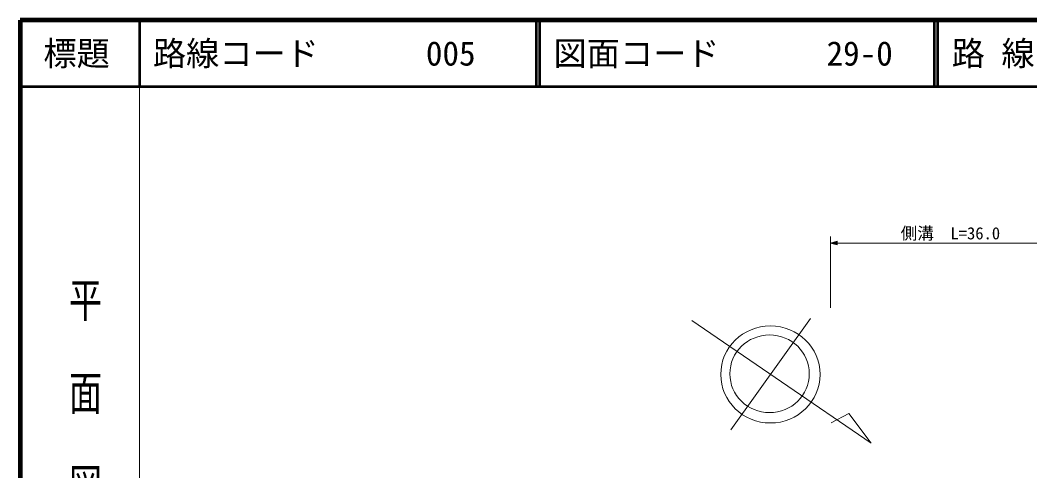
# Model space of a CAD drawing. Units: millimetres, scale not verified. Extents: x 40000 to 680000, y 20000 to 380000.
# Drawn here: x 40000 to 192148, y 312168 to 380000 of the extents above; entities that cross this region are included whole.
import ezdxf
from ezdxf.enums import TextEntityAlignment as Align

# ---------------------------------------------------------------- set-up
doc = ezdxf.new("R2010")
doc.units = ezdxf.units.MM
doc.header["$LTSCALE"] = 1000
for name, color, linetype, lineweight in [('M-BMK-SRVR', 3, 'Continuous', 13), ('M-STR-HTXT', 7, 'Continuous', 13), ('M-TTL', 2, 'Continuous', 140), ('M-TTL-BAND', 7, 'Continuous', 13), ('M-TTL-LINE', 7, 'Continuous', 50)]:
    doc.layers.add(name, color=color, linetype=linetype, lineweight=lineweight)
doc.layers.add('M-TTL-TXT', color=7, linetype='Continuous')
doc.styles.add('@ＭＳ ゴシック', font='')
doc.styles.add('ＭＳ ゴシック', font='')
doc.styles.get('@ＭＳ ゴシック').set_extended_font_data('@MS Gothic')
doc.styles.get('ＭＳ ゴシック').set_extended_font_data('MS Gothic')

msp = doc.modelspace()

# ---------------------------------------------------------------- linework, layer by layer
at = {"layer": 'M-BMK-SRVR'}
for p, q in [((141231, 334815), (168225, 316348)), ((159090, 335092), (147072, 318323)), ((164869, 320793), (162234, 319404)), ((168225, 316348), (164869, 320793))]:
    msp.add_line(p, q, dxfattribs=at)
for centre, major_axis in [((153057, 326674), (7483, 0)), ((152933, 326769), (5986, 0))]:
    msp.add_ellipse(centre, major_axis=major_axis, ratio=0.976982, dxfattribs=at)
at = {"layer": 'M-STR-HTXT'}
for p, q in [((162099, 336712), (162099, 347434)), ((162099, 346459), (163097, 346732)), ((162099, 346459), (196738, 346459)), ((163097, 346186), (162099, 346459)), ((162378, 346459), (163057, 346654)), ((163057, 346264), (162378, 346459)), ((162538, 346459), (163017, 346576)), ((163017, 346342), (162538, 346459)), ((162778, 346459), (162977, 346498)), ((162977, 346420), (162778, 346459)), ((162977, 346498), (162977, 346420)), ((163017, 346576), (163017, 346342)), ((163057, 346654), (163057, 346264)), ((163097, 346732), (163097, 346186))]:
    msp.add_line(p, q, dxfattribs=at)
at = {"layer": 'M-TTL'}
for p, q in [((40000, 380000), (40000, 20000)), ((680000, 380000), (40000, 380000))]:
    msp.add_line(p, q, dxfattribs=at)
at = {"layer": 'M-TTL-BAND'}
msp.add_line((58000, 370000), (58000, 20000), dxfattribs=at)
at = {"layer": 'M-TTL-LINE'}
for p, q in [((58000, 380000), (58000, 370000)), ((117750, 380000), (117750, 370000)), ((118250, 380000), (118250, 370000)), ((177750, 380000), (177750, 370000)), ((178250, 380000), (178250, 370000)), ((40000, 370000), (680000, 370000))]:
    msp.add_line(p, q, dxfattribs=at)

# ---------------------------------------------------------------- texts
at = {"layer": 'M-STR-HTXT', "style": 'ＭＳ ゴシック'}
msp.add_text('側溝\u3000L=36.0', height=1833, dxfattribs=at).set_placement((172690, 346459), align=Align.BOTTOM_LEFT)
at = {"layer": 'M-TTL-BAND', "style": '@ＭＳ ゴシック', "width": 1.4}
msp.add_text('平  面  図', height=3666, rotation=270, dxfattribs=at).set_placement((49777, 306475), align=Align.MIDDLE_RIGHT)
at = {"layer": 'M-TTL-TXT', "style": 'ＭＳ ゴシック'}
msp.add_text('標題', height=3666, dxfattribs=at).set_placement((48500, 375000), align=Align.MIDDLE_CENTER)
for s, p in [('路線コード', (60000, 375000)), ('路 線 名', (180380, 375000)), ('005', (101142, 375000)), ('図面コード', (120380, 375000)), ('29-0', (161521, 375000))]:
    msp.add_text(s, height=3666, dxfattribs=at).set_placement(p, align=Align.MIDDLE_LEFT)

doc.saveas('drawing.dxf')
